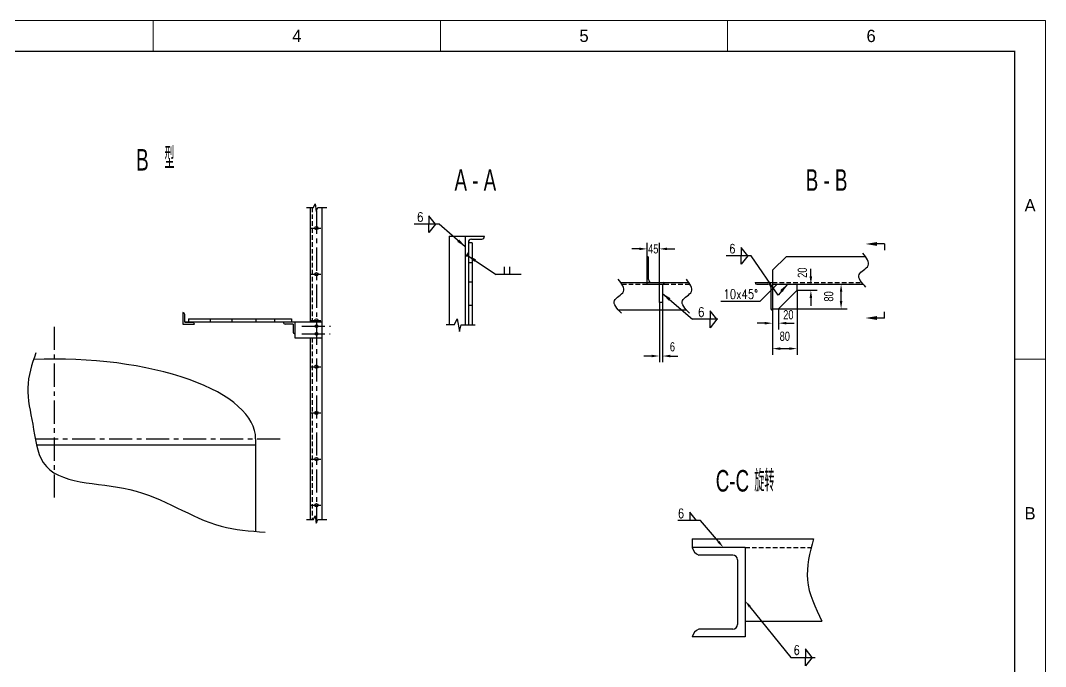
# Model space of a CAD drawing. Extents: x 148 to 221443, y -36682 to 6758.
# Drawn here: x 82768 to 89420, y -32477 to -28282 of the extents above; entities that cross this region are included whole.
import ezdxf
from ezdxf.enums import TextEntityAlignment as Align

# ---------------------------------------------------------------- set-up
doc = ezdxf.new("R2010")
doc.units = 0
doc.header["$LTSCALE"] = 10
doc.header["$MEASUREMENT"] = 0
doc.linetypes.add('CENTERX2', pattern=[4, 2.5, -0.5, 0.5, -0.5])
doc.linetypes.add('HIDDENX2', pattern=[0.75, 0.5, -0.25])
for name, color, linetype in [('2', 4, 'Continuous'), ('3', 255, 'Continuous'), ('9', 6, 'Continuous'), ('CENTER', 1, 'CENTERX2')]:
    doc.layers.add(name, color=color, linetype=linetype)
doc.layers.add('2（细实线）', color=3, linetype='Continuous', lineweight=20)
doc.layers.add('图框层', color=7, linetype='Continuous', lineweight=15)
doc.styles.add('HZ', font='ROMS.SHX', dxfattribs={"width": 0.75, "bigfont": 'GBCBIG.SHX'})
doc.styles.get("Standard").update_dxf_attribs({"font": 'wison_e.shx', "width": 0.75, "bigfont": 'wison_c.shx'})
doc.styles.add('XW', font='ROMANS.shx', dxfattribs={"width": 0.85})
doc.dimstyles.new('DIM1', dxfattribs={"dimscale": 20, "dimtxt": 3, "dimasz": 2.5, "dimexe": 2, "dimexo": 0, "dimgap": 1, "dimtad": 0, "dimdec": 0, "dimzin": 0, "dimdsep": 46, "dimtxsty": 'Standard', "dimcen": 2, "dimclrd": 3, "dimclre": 3, "dimclrt": 3, "dimadec": 0, "dimazin": 0, "dimtfac": 0.666667, "dimtdec": 0, "dimtofl": 0, "dimtmove": 2, "dimatfit": 1, "dimfxl": 2, "dimtvp": 1.333333, "dimtolj": 1, "dimtzin": 0, "dimarcsym": 0})

# ---------------------------------------------------------------- blocks, each defined once
blk = doc.blocks.new('*D2003')
at = {"layer": '3', "color": 3, "lineweight": -2, "ltscale": 5}
for p, q in [((86913.9, -30114.2), (86913.9, -30501)), ((86933.9, -30114.2), (86933.9, -30501)), ((86863.9, -30461), (86813.9, -30461)), ((86983.9, -30461), (87033.9, -30461))]:
    blk.add_line(p, q, dxfattribs=at)
at = {"layer": '3', "color": 3}
for points in [[(86863.9, -30469.3), (86863.9, -30452.7), (86913.9, -30461)], [(86983.9, -30452.7), (86983.9, -30469.3), (86933.9, -30461)]]:
    blk.add_solid(points, dxfattribs=at)
at = {"layer": 'Defpoints', "color": 0}
for p in [(86913.9, -30114.2), (86933.9, -30114.2), (86913.9, -30461)]:
    blk.add_point(p, dxfattribs=at)
at = {"layer": '3', "color": 3, "insert": (86998.4, -30401.5), "char_height": 60, "attachment_point": 5}
blk.add_mtext('\\A1;6', dxfattribs=at)
blk = doc.blocks.new('*D2005')
at = {"layer": '3', "color": 3, "lineweight": -2, "ltscale": 5}
for p, q in [((86833.9, -29814.2), (86833.9, -29725.4)), ((86913.9, -29994.2), (86913.9, -29725.4)), ((86783.9, -29765.4), (86733.9, -29765.4)), ((86963.9, -29765.4), (87013.9, -29765.4))]:
    blk.add_line(p, q, dxfattribs=at)
at = {"layer": '3', "color": 3}
for points in [[(86783.9, -29773.8), (86783.9, -29757.1), (86833.9, -29765.4)], [(86963.9, -29757.1), (86963.9, -29773.8), (86913.9, -29765.4)]]:
    blk.add_solid(points, dxfattribs=at)
at = {"layer": 'Defpoints', "color": 0}
for p in [(86913.9, -29765.4), (86833.9, -29814.2), (86913.9, -29994.2)]:
    blk.add_point(p, dxfattribs=at)
at = {"layer": '3', "color": 3, "insert": (86873.9, -29765.4), "char_height": 60, "attachment_point": 5}
blk.add_mtext('\\A1;45', dxfattribs=at)
blk = doc.blocks.new('*D2006')
at = {"layer": '3', "color": 3, "lineweight": -2, "ltscale": 5}
for p, q in [((87647.6, -30154.2), (87647.6, -30287.8)), ((87687.6, -30154.2), (87687.6, -30287.8)), ((87597.6, -30247.8), (87547.6, -30247.8)), ((87737.6, -30247.8), (87787.6, -30247.8))]:
    blk.add_line(p, q, dxfattribs=at)
at = {"layer": '3', "color": 3}
for points in [[(87597.6, -30256.1), (87597.6, -30239.5), (87647.6, -30247.8)], [(87737.6, -30239.5), (87737.6, -30256.1), (87687.6, -30247.8)]]:
    blk.add_solid(points, dxfattribs=at)
at = {"layer": 'Defpoints', "color": 0}
for p in [(87647.6, -30154.2), (87687.6, -30154.2), (87687.6, -30247.8)]:
    blk.add_point(p, dxfattribs=at)
at = {"layer": '3', "color": 3, "insert": (87750.8, -30193.3), "char_height": 60, "attachment_point": 5}
blk.add_mtext('\\A1;20', dxfattribs=at)
blk = doc.blocks.new('*D2007')
at = {"layer": '3', "color": 3, "lineweight": -2, "ltscale": 5}
for p, q in [((87896.9, -29944.2), (87896.9, -29894.2)), ((87807.6, -29994.2), (87936.9, -29994.2)), ((87807.6, -30034.2), (87936.9, -30034.2)), ((87896.9, -30084.2), (87896.9, -30134.2))]:
    blk.add_line(p, q, dxfattribs=at)
at = {"layer": '3', "color": 3}
for points in [[(87888.6, -29944.2), (87905.3, -29944.2), (87896.9, -29994.2)], [(87905.3, -30084.2), (87888.6, -30084.2), (87896.9, -30034.2)]]:
    blk.add_solid(points, dxfattribs=at)
at = {"layer": 'Defpoints', "color": 0}
for p in [(87807.6, -29994.2), (87807.6, -30034.2), (87896.9, -30034.2)]:
    blk.add_point(p, dxfattribs=at)
at = {"layer": '3', "color": 3, "insert": (87841.7, -29919.7), "char_height": 60, "attachment_point": 5, "rotation": 90}
blk.add_mtext('\\A1;20', dxfattribs=at)
blk = doc.blocks.new('*D2008')
at = {"layer": '3', "color": 3, "lineweight": -2, "ltscale": 5}
for p, q in [((87807.6, -30034.2), (87807.6, -30453)), ((87647.6, -30154.2), (87647.6, -30453)), ((87697.6, -30413), (87757.6, -30413))]:
    blk.add_line(p, q, dxfattribs=at)
at = {"layer": '3', "color": 3}
for points in [[(87697.6, -30404.7), (87697.6, -30421.3), (87647.6, -30413)], [(87757.6, -30421.3), (87757.6, -30404.7), (87807.6, -30413)]]:
    blk.add_solid(points, dxfattribs=at)
at = {"layer": 'Defpoints', "color": 0}
for p in [(87807.6, -30034.2), (87647.6, -30154.2), (87807.6, -30413)]:
    blk.add_point(p, dxfattribs=at)
at = {"layer": '3', "color": 3, "insert": (87727.6, -30333), "char_height": 60, "attachment_point": 5}
blk.add_mtext('\\A1;80', dxfattribs=at)
blk = doc.blocks.new('*D2009')
at = {"layer": '3', "color": 3, "lineweight": -2, "ltscale": 5}
for p, q in [((87807.6, -29994.2), (88132.9, -29994.2)), ((88092.9, -30104.2), (88092.9, -30044.2)), ((87687.6, -30154.2), (88132.9, -30154.2))]:
    blk.add_line(p, q, dxfattribs=at)
at = {"layer": '3', "color": 3}
for points in [[(88101.2, -30044.2), (88084.5, -30044.2), (88092.9, -29994.2)], [(88084.5, -30104.2), (88101.2, -30104.2), (88092.9, -30154.2)]]:
    blk.add_solid(points, dxfattribs=at)
at = {"layer": 'Defpoints', "color": 0}
for p in [(87807.6, -29994.2), (88092.9, -29994.2), (87687.6, -30154.2)]:
    blk.add_point(p, dxfattribs=at)
at = {"layer": '3', "color": 3, "insert": (88012.9, -30074.2), "char_height": 60, "attachment_point": 5, "rotation": 90}
blk.add_mtext('\\A1;80', dxfattribs=at)
blk = doc.blocks.new('a2')
for p, q in [((15615.59, 10126.74), (15615.59, 10116.74)), ((15708.75, 10126.74), (15708.75, 10116.74)), ((15801.92, 10126.74), (15801.92, 10116.74)), ((15905.09, 10016.74), (15895.09, 10016.74))]:
    blk.add_line(p, q)
at = {"layer": '图框层', "ltscale": 10}
blk.add_lwpolyline([(15311.09, 10126.74), (15905.09, 10126.74), (15905.09, 9706.74), (15311.09, 9706.74)], close=True, dxfattribs=at)
at = {"layer": '图框层', "ltscale": 10, "const_width": 0.5}
blk.add_lwpolyline([(15336.09, 10116.74), (15895.09, 10116.74), (15895.09, 9716.74), (15336.09, 9716.74)], close=True, dxfattribs=at)
at = {"style": 'HZ'}
for s, p in [('4', (15662.17, 10121.74)), ('5', (15755.34, 10121.74)), ('6', (15848.5, 10121.74)), ('A', (15900.09, 10066.74)), ('B', (15900.09, 9966.74))]:
    blk.add_text(s, height=4, dxfattribs=at).set_placement(p, align=Align.MIDDLE)

msp = doc.modelspace()

# ---------------------------------------------------------------- hatches: boundary and pattern name
at = {"layer": '2'}
h = msp.add_hatch(dxfattribs=at)
h.set_pattern_fill('ANSI37', color=256, scale=5, style=0)
h.set_pattern_definition([(45, (81212.2113, -36726.76904), (-0.44194174, 0.44194174), []), (135, (81212.2113, -36726.76904), (-0.44194174, -0.44194174), [])])
h.paths.add_polyline_path([(85673.9813, -29791.1523, -0.346338776), (85653.9813, -29807.819), (85653.9813, -29810.7399), (85673.9813, -29810.7399)])

# ---------------------------------------------------------------- linework, layer by layer
for p, q in [((84648.1376, -29496.2828), (84648.1376, -30242.1977)), ((84723.1376, -29496.2828), (84723.1376, -31522.8204)), ((85548.9813, -29682.819), (85778.9813, -29682.819)), ((85548.9813, -29682.819), (85548.9813, -30257.2495)), ((85653.9813, -29682.819), (85653.9813, -30258.9266)), ((85673.9813, -29722.819), (85673.9813, -30258.9266)), ((85698.9813, -29727.0407), (85673.9813, -29727.0407)), ((85693.9813, -29702.819), (85762.3146, -29702.819)), ((85698.9813, -29727.0407), (85698.9813, -30258.9266)), ((85698.9813, -29856.3808), (85673.9813, -29856.3808)), ((86833.8598, -29994.2441), (86833.8598, -29814.2441)), ((86843.8598, -29964.2441), (86843.8598, -29824.2441)), ((87647.6243, -29904.2441), (87737.6243, -29814.2441)), ((87737.6243, -29814.2441), (88250.009, -29814.2441)), ((87647.6243, -29904.2441), (87647.6243, -30164.2441)), ((85698.9813, -29981.3499), (85673.9813, -29981.3499)), ((86662.9153, -29984.2441), (86833.8598, -29984.2441)), ((86833.8598, -29984.2441), (86863.8598, -29984.2441)), ((86833.8598, -29994.2441), (86945.8598, -29994.2441)), ((86863.8598, -29984.2441), (87104.5463, -29984.2441)), ((86913.8598, -30114.2092), (86913.8598, -29994.2441)), ((86933.8598, -29994.2441), (86933.8598, -30114.2092)), ((87535.6243, -29984.2441), (87647.6243, -29984.2441)), ((87545.6243, -29994.2441), (87617.6243, -29994.2441)), ((87647.6243, -29994.2441), (88236.8934, -29994.2441)), ((87647.6243, -29994.2441), (87767.6243, -29994.2441)), ((87677.6243, -29994.2441), (87647.6243, -30024.2441)), ((87807.6243, -30034.2441), (87807.6243, -29994.2441)), ((87637.6243, -30014.2441), (87637.6243, -30154.2441)), ((87807.6243, -30034.2441), (87687.6243, -30154.2441)), ((85698.9813, -30133.194), (85673.9813, -30133.194)), ((86933.8598, -30114.2092), (86913.8598, -30114.2092)), ((83821.9644, -30179.1977), (83821.9644, -30254.1977)), ((83833.9644, -30242.1977), (83833.9644, -30191.1977)), ((87091.6033, -30164.2441), (86649.9723, -30164.2441)), ((87647.6243, -30154.2441), (87687.6243, -30154.2441)), ((83821.9644, -30254.1977), (83896.9644, -30254.1977)), ((83833.9644, -30242.1977), (83884.9644, -30242.1977)), ((84723.1376, -30242.1977), (83833.9644, -30242.1977)), ((83857.551, -30220.1977), (83857.551, -30242.1977)), ((83857.551, -30220.1977), (84526.5639, -30220.1977)), ((83998.4168, -30220.1977), (83998.4168, -30242.1977)), ((84140.0034, -30220.1977), (84140.0034, -30242.1977)), ((84295.1462, -30220.1977), (84295.1462, -30242.1977)), ((84415.6454, -30220.1977), (84415.6454, -30242.1977)), ((84536.1376, -30254.1977), (84485.1376, -30254.1977)), ((84526.5639, -30220.1977), (84526.5639, -30242.1977)), ((84536.1376, -30254.1977), (84536.1376, -30305.1977)), ((84548.1376, -30242.1977), (84548.1376, -30342.1977)), ((84548.1376, -30342.1977), (84723.1376, -30342.1977)), ((84648.1376, -30342.1977), (84648.1376, -31522.8204)), ((87127.2228, -31648.017), (87127.2228, -31704.2003)), ((87127.2228, -31648.017), (87913.6639, -31648.017)), ((87469.8395, -31704.2003), (87127.2228, -31704.2003)), ((87469.8395, -31704.2003), (87469.8395, -32283.9478)), ((87389.8395, -31754.2003), (87168.8106, -31754.2003)), ((87419.8395, -31784.2003), (87419.8395, -32203.9478)), ((87469.8395, -32183.1149), (87968.5283, -32183.1149)), ((87389.8395, -32233.9478), (87168.8106, -32233.9478)), ((87469.8395, -32283.9478), (87127.2228, -32283.9478))]:
    msp.add_line(p, q)
for centre, radius in [((84688.1376, -29630.1977), 11), ((84688.1376, -29930.1977), 11), ((84688.1376, -30230.1977), 11), ((84688.1376, -30267.1977), 9), ((84688.1376, -30317.1977), 9), ((84688.1376, -30530.1977), 11), ((84688.1376, -30830.1977), 11), ((84688.1376, -31130.1977), 11), ((84688.1376, -31430.1977), 11)]:
    msp.add_circle(centre, radius)
for centre, radius, start, end in [((85693.9813, -29722.819), 20, 90, 180), ((85755.0242, -29679.7992), 24.1466, 287.57309583, 352.81576199), ((86833.8598, -29824.2441), 10, 0, 90), ((86863.8598, -29964.2441), 20, 180, 270), ((86935.8598, -29994.2441), 10, 0, 90), ((87545.6243, -29984.2441), 10, 180, 270), ((87617.6243, -30014.2441), 20, 0, 90), ((83821.9644, -30191.1977), 12, 0, 90), ((87647.6243, -30154.2441), 10, 180, 270), ((83884.9644, -30254.1977), 12, 0, 90), ((84485.1376, -30242.1977), 12, 180, 270), ((84548.1376, -30305.1977), 12, 180, 270), ((87203.365, -31683.1641), 78.9947, 195.44419238, 244.06015515), ((87389.8395, -31784.2003), 30, 0, 90), ((87203.365, -32304.984), 78.9947, 115.93984485, 164.55580762), ((87389.8395, -32203.9478), 30, 270, 0)]:
    msp.add_arc(centre, radius, start, end)
at = {"layer": '2', "color": 7}
for p, q in [((85461.8028, -29605.2195), (85418.068, -29550.6051)), ((85418.068, -29550.6051), (85418.068, -29605.2195)), ((85461.8028, -29605.2195), (85418.068, -29659.8339)), ((85418.068, -29659.8339), (85418.068, -29605.2195)), ((88375.691, -29733.514), (88375.691, -29773.8041)), ((87487.5854, -29810.8987), (87443.8506, -29756.2842)), ((87443.8506, -29756.2842), (87443.8506, -29810.8987)), ((87487.5854, -29810.8987), (87443.8506, -29865.5131)), ((87443.8506, -29865.5131), (87443.8506, -29810.8987)), ((85907.0522, -29882.4969), (85907.0522, -29932.2745)), ((85941.8222, -29882.4969), (85941.8222, -29932.2745)), ((87285.9728, -30222.547), (87242.238, -30167.9325)), ((87242.238, -30167.9325), (87242.238, -30222.547)), ((88375.691, -30214.2419), (88375.691, -30174.7234)), ((87285.9728, -30222.547), (87242.238, -30277.1614)), ((87242.238, -30277.1614), (87242.238, -30222.547)), ((87154.4153, -31529.9056), (87110.6806, -31475.2912)), ((87110.6806, -31475.2912), (87110.6806, -31529.9056)), ((87154.4153, -31529.9056), (87110.6806, -31529.9056)), ((87905.2953, -32417.6599), (87861.5606, -32363.0454)), ((87861.5606, -32363.0454), (87861.5606, -32417.6599)), ((87905.2953, -32417.6599), (87861.5606, -32472.2743)), ((87861.5606, -32472.2743), (87861.5606, -32417.6599))]:
    msp.add_line(p, q, dxfattribs=at)
at = {"layer": '2'}
for p, q in [((85484.474, -29605.2195), (85321.5987, -29605.2195)), ((85653.9813, -29750.9904), (85484.474, -29605.2195)), ((88375.691, -29733.514), (88325.876, -29733.514)), ((85653.9813, -29810.7399), (85673.9813, -29810.7399)), ((85668.4689, -29807.728), (85854.1301, -29932.2745)), ((87510.2565, -29810.8987), (87347.3812, -29810.8987)), ((87683.5881, -30065.4756), (87510.2565, -29810.8987)), ((86017.0054, -29932.2745), (85854.1301, -29932.2745)), ((87744.8449, -29994.2441), (87683.5881, -30065.4756)), ((86933.8598, -30054.2267), (87129.5883, -30222.547)), ((87647.6243, -30024.2441), (87565.863, -30106.0054)), ((87565.863, -30106.0054), (87312.2493, -30106.0054)), ((87292.4636, -30222.547), (87129.5883, -30222.547)), ((88375.691, -30214.2419), (88325.876, -30214.2419)), ((82871.3504, -31038.2575), (84293.7447, -31038.2575)), ((84293.7447, -30998.2575), (84293.7447, -31600.4029)), ((87180.729, -31529.9056), (87034.3361, -31529.9056)), ((87296.7788, -31666.1381), (87180.729, -31529.9056)), ((87501.2558, -32088.97), (87766.7292, -32417.6599)), ((87766.7292, -32417.6599), (87924.3812, -32417.6599))]:
    msp.add_line(p, q, dxfattribs=at)
msp.add_arc((85653.3938, -29786.7806), 21.0466, 271.59966427, 348.01147792, dxfattribs=at)
msp.add_ellipse((82989.1303, -30998.2575), major_axis=(-1304.6144, 0), ratio=0.396668919, start_param=3.141592654, end_param=4.816861918, dxfattribs=at)
for points in [[(85615.0097, -29704.2869), (85601.9692, -29719.4508), (85653.9813, -29750.9904)], [(88325.876, -29721.014), (88325.876, -29746.014), (88250.876, -29733.514)], [(85712.7251, -29849.4579), (85723.8669, -29832.8488), (85668.4689, -29807.728)], [(87698.1414, -30033.2157), (87713.3054, -30046.2562), (87744.8449, -29994.2441)], [(86972.8313, -30100.9302), (86985.8718, -30085.7662), (86933.8598, -30054.2267)], [(88325.876, -30226.7419), (88325.876, -30201.7419), (88250.876, -30214.2419)], [(87303.1225, -31660.7342), (87290.4351, -31671.542), (87329.202, -31704.2003)], [(87494.7729, -32094.206), (87507.7388, -32083.7339), (87469.8395, -32050.0725)]]:
    msp.add_solid(points, dxfattribs=at)
at = {"layer": '3', "linetype": 'HIDDENX2', "ltscale": 6}
for p, q in [((84660.1376, -29496.2828), (84660.1376, -30242.1977)), ((86669.656, -29994.2441), (86833.8598, -29994.2441)), ((86945.8598, -29994.2441), (87111.287, -29994.2441)), ((87647.6243, -29984.2441), (88228.1916, -29984.2441)), ((84660.1376, -30342.1977), (84660.1376, -31522.8204)), ((87469.8395, -31704.2003), (87899.347, -31704.2003))]:
    msp.add_line(p, q, dxfattribs=at)
at = {"layer": '9'}
for points in [[(84623.8512, -29496.2828), (84668.6744, -29496.2828), (84679.1799, -29473.1873), (84686.8839, -29520.0783), (84698.0897, -29496.2828), (84754.8191, -29496.2828)], [(85530.8743, -30257.2495), (85584.5563, -30257.2495), (85601.339, -30220.3537), (85616.4434, -30300.8536), (85628.1913, -30258.9266), (85717.4733, -30258.9266)], [(84623.8512, -31522.8204), (84668.6744, -31522.8204), (84679.1799, -31499.7249), (84686.8839, -31546.6159), (84698.0897, -31522.8204), (84754.8191, -31522.8204)]]:
    msp.add_lwpolyline(points, dxfattribs=at)
for points in [[(88254.6186, -30013.0781), (88209.542, -29932.2567), (88268.3845, -29873.8614), (88234.7834, -29793.9475)], [(86666.9015, -30182.2009), (86621.8249, -30101.3795), (86680.6673, -30042.9842), (86647.0662, -29963.0703)], [(87108.5325, -30182.2009), (87063.4559, -30101.3795), (87122.2983, -30042.9842), (87088.6972, -29963.0703)], [(87913.6639, -31648.017), (87874.7312, -31914.9324), (87968.5283, -32183.1149)]]:
    msp.add_spline(points, degree=3, dxfattribs=at)
msp.add_open_spline([(82867.756, -30441.0736), (82840.9432, -30516.282), (82793.3999, -30669.0416), (82852.7107, -30904.8447), (82898.1006, -31307.0003), (83548.5593, -31258.973), (83945.7212, -31571.1756), (84256.4554, -31598.8776), (84354.6612, -31604.3139)], degree=3, knots=[45.555462177, 45.555462177, 45.555462177, 45.555462177, 278.357220421, 518.455024072, 776.367071533, 1363.880786711, 2002.620422869, 2291.997416718, 2291.997416718, 2291.997416718, 2291.997416718], dxfattribs=at)
at = {"layer": 'CENTER', "ltscale": 6}
for p, q in [((84688.1376, -29517.4161), (84688.1376, -31543.9537)), ((84654.5879, -29630.1977), (84717.277, -29630.1977)), ((84654.5879, -29930.1977), (84717.277, -29930.1977)), ((82989.1303, -31380.6086), (82989.1303, -30264.7061)), ((84654.5879, -30230.1977), (84717.277, -30230.1977)), ((84592.3677, -30267.1977), (84778.9468, -30267.1977)), ((84592.3677, -30317.1977), (84778.1821, -30317.1977)), ((84654.5879, -30530.1977), (84717.277, -30530.1977)), ((84654.5879, -30830.1977), (84717.277, -30830.1977)), ((82863.0497, -30998.2575), (84467.2027, -30998.2575)), ((84654.5879, -31130.1977), (84717.277, -31130.1977)), ((84654.5879, -31430.1977), (84717.277, -31430.1977))]:
    msp.add_line(p, q, dxfattribs=at)

# ---------------------------------------------------------------- block references
at = {"layer": '2（细实线）', "xscale": 20, "yscale": 20, "zscale": 20}
msp.add_blockref('a2', (-228682.2006, -230817.0901), dxfattribs=at)

# ---------------------------------------------------------------- texts
at = {"layer": '2'}
for s, height, style, width, p in [('B', 140, 'HZ', 0.65, (83599.5137, -29186.6703)), ('A - A', 140, 'HZ', 0.65, (85854.5867, -29318.2076)), ('B - B', 140, 'HZ', 0.65, (88133.9539, -29318.2076)), ('6', 60, 'XW', 0.8, (85381.5954, -29558.5578)), ('6', 60, 'XW', 0.8, (87407.3779, -29764.237)), ('10x45%%D', 60, 'XW', 0.8, (87553.4074, -30059.3437)), ('6', 60, 'XW', 0.8, (87205.7654, -30175.8853)), ('6', 60, 'XW', 0.8, (87074.2079, -31483.2439)), ('6', 60, 'XW', 0.8, (87825.0879, -32370.9982))]:
    msp.add_text(s, height=height, dxfattribs=dict(at, style=style, width=width)).set_placement(p, align=Align.MIDDLE_RIGHT)
at = {"layer": '2', "style": 'HZ', "width": 0.65}
msp.add_text('型', height=140, dxfattribs=at).set_placement((83701.3627, -29245.0859))
at = {"layer": '2', "linetype": 'Continuous', "style": 'HZ', "width": 0.65}
msp.add_text('C-C 旋转', height=140, dxfattribs=at).set_placement((87279.5264, -31341.2103))

# ---------------------------------------------------------------- dimensions: what is measured, and where the dimension line sits
at = {"layer": '3', "ltscale": 5}
for base, p1, p2, text, picture, middle in [((86913.8598, -29765.4419), (86833.8598, -29814.2441), (86913.8598, -29994.2441), '45', '*D2005', (86873.8598, -29765.4419)), ((86913.8598, -30460.9961), (86933.8598, -30114.2092), (86913.8598, -30114.2092), '6', '*D2003', (86998.3806, -30401.45)), ((87687.6243, -30247.8005), (87647.6243, -30154.2441), (87687.6243, -30154.2441), '20', '*D2006', (87750.7976, -30193.3439))]:
    dim = msp.add_linear_dim(base=base, p1=p1, p2=p2, text=text, dimstyle='DIM1', dxfattribs=at)
    dim.commit()
    dim.dimension.update_dxf_attribs({"geometry": picture, "text_midpoint": middle, "dimtype": 160})
dim = msp.add_linear_dim(base=(87896.9331, -30034.2441), p1=(87807.6243, -29994.2441), p2=(87807.6243, -30034.2441), angle=90, text='20', dimstyle='DIM1', dxfattribs=at)
dim.commit()
dim.dimension.update_dxf_attribs({"geometry": '*D2007', "text_midpoint": (87841.7171, -29919.6992), "dimtype": 160})
dim = msp.add_linear_dim(base=(88092.8648, -29994.2441), p1=(87687.6243, -30154.2441), p2=(87807.6243, -29994.2441), angle=90, text='80', dimstyle='DIM1', dxfattribs=at)
dim.commit()
dim.dimension.update_dxf_attribs({"geometry": '*D2009', "text_midpoint": (88012.8648, -30074.2441)})
dim = msp.add_linear_dim(base=(87807.6243, -30413.0106), p1=(87647.6243, -30154.2441), p2=(87807.6243, -30034.2441), text='80', dimstyle='DIM1', dxfattribs=at)
dim.commit()
dim.dimension.update_dxf_attribs({"geometry": '*D2008', "text_midpoint": (87727.6243, -30333.0106)})

doc.saveas('drawing.dxf')
